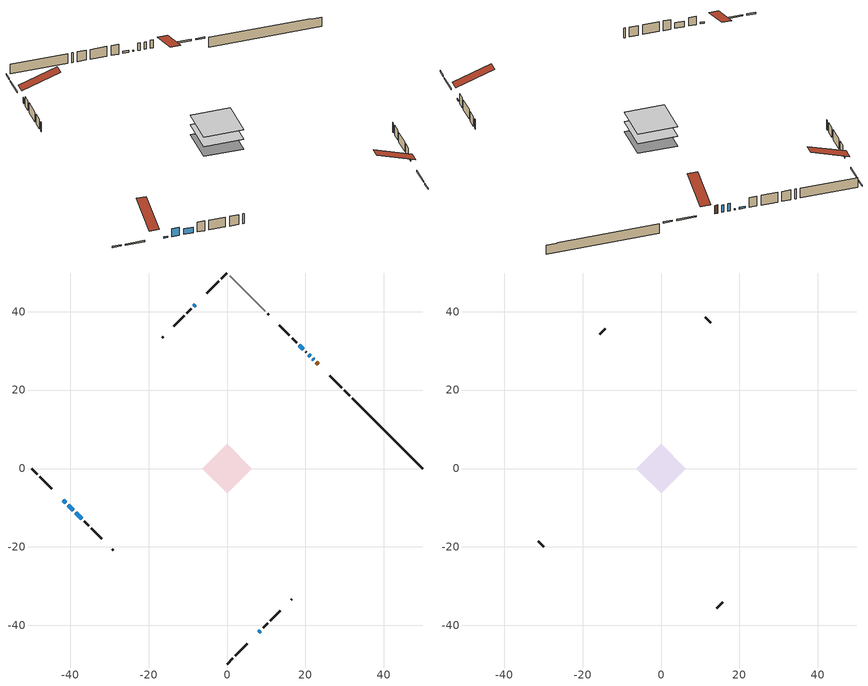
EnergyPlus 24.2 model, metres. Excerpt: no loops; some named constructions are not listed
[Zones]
conditioned space
 floor adiabatic (AdiabaticFloorConstruction): -6.31,0 0,6.31 6.31,0 0,-6.31 z0.97
 floor foundation (Slab1 construction): -6.31,0 0,6.31 6.31,0 0,-6.31 z-1.48
 wall outside (RimJoist1 construction): 0,-49.85 1.42,-48.43 / -49.85,0 -48.43,-1.42 / 0,49.85 -1.42,48.43 / 31.34,18.51 29.92,19.93 z0.97:1.27
 wall outside (RimJoist2 construction): 2.08,-47.77 5.17,-44.68 / -47.77,-2.08 -44.68,-5.17 / -2.08,47.77 -5.17,44.68 / 29.26,20.59 26.17,23.68 z0.97:1.27
 wall outside (AdiabaticWallConstruction 1): 23.24,26.61 22.78,27.08 z0.97:3
 wall outside (AdiabaticWallConstruction): 22.12,27.73 21.83,28.02 / 21.17,28.68 20.8,29.06 z0.97:2.8; -41.75,-8.1 -41.12,-8.74 / 8.1,-41.75 8.53,-41.32 z0.97:1.31; 20.14,29.71 20.04,29.81 z0.96:1.21; 19.39,30.46 18.42,31.43 z0.97:1.44; -40.46,-9.39 -39.23,-10.62 z0.97:3; -8.1,41.75 -8.44,41.41 z0.97:2.34; -38.57,-11.28 -37.06,-12.79 z0.97:2.39
 wall outside (Wall1 construction): 9.18,-40.67 10.35,-39.5 / -36.41,-13.44 -35.24,-14.61 / -9.09,40.76 -10.26,39.59 / 17.76,32.09 16.59,33.26 z0.97:3.41
 wall outside (Wall2 construction): 11.01,-38.84 13.62,-36.23 / -34.58,-15.27 -31.97,-17.88 / -10.92,38.93 -13.53,36.32 / 15.94,33.91 13.33,36.53 z0.97:3.41
 wall outside (Wall4 construction): 16.36,-33.49 16.56,-33.29 / -29.23,-20.62 -29.03,-20.82 / -16.27,33.58 -16.47,33.38 / 10.58,39.27 10.38,39.47 z0.97:3.41
 wall foundation (FoundationWall1 construction): 32,17.85,-1.48 32,17.85,0.97 48.07,1.79,0.97 48.07,1.79,0.77 49.85,0,0.77 49.85,0,-1.48
 wall adiabatic (Wall5 construction): 9.73,40.13 0.66,49.19 z0.97:3.41
 window (WindowConstruction 5): 22.12,27.73 21.83,28.02 z0.97:2.8
 window (WindowConstruction 8): -41.75,-8.11 -41.12,-8.73 z0.97:1.31
 window (WindowConstruction 6): 21.17,28.68 20.8,29.05 z0.97:2.8
 window (WindowConstruction): 20.14,29.71 20.05,29.81 z0.97:1.21
 window (WindowConstruction 1): 19.39,30.46 18.42,31.43 z0.97:1.44
 window (WindowConstruction 2): -40.46,-9.39 -39.23,-10.62 z0.97:3
 window (WindowConstruction 3): -8.11,41.75 -8.44,41.41 z0.97:2.34
 window (WindowConstruction 4): -38.57,-11.28 -37.06,-12.79 z0.97:2.39
 window (WindowConstruction 7): 8.11,-41.75 8.52,-41.33 z0.97:1.31
 door (Door): 23.24,26.61 22.78,27.07 z0.97:3
 ceiling adiabatic (AdiabaticFloorConstruction): 0,-6.31 6.31,0 0,6.31 -6.31,0 z0.97
attic - vented
 floor to conditioned space (Floor1 construction Reversed): -6.31,0 0,6.31 6.31,0 0,-6.31 z3.41
 wall outside (Wall3 construction): 14.28,-35.58 15.7,-34.15 / -31.31,-18.54 -29.89,-19.97 / -14.19,35.66 -15.62,34.24 / 12.67,37.18 11.24,38.61 z0.97:3.41
 roof outside (Roof1 construction): 7.45,-42.4,3.41 1.3,-36.26,6.31 -0.32,-37.88,6.31 5.83,-44.02,3.41; -42.4,-7.45,3.41 -36.26,-1.3,6.31 -37.88,0.32,6.31 -44.02,-5.83,3.41; -7.45,42.4,3.41 -1.3,36.26,6.31 0.32,37.88,6.31 -5.83,44.02,3.41; 23.89,25.96,3.41 17.75,19.81,6.31 19.37,18.19,6.31 25.51,24.34,3.41
[Material] Roughness=Rough; Thermal Absorptance=0.9
Name | Thickness {m} | Conductivity {W/m-K} | Density {kg/m3} | Specific Heat {J/kg-K} | Solar Absorptance | Visible Absorptance
ceiling loosefill ins | 0.169333 | 0.0480833 | 16.02 | 1046.75 | 0.7 | 0.7
ceiling stud and cavity | 0.1397 | 0.0892432 | 65.682 | 1177.47 | 0.7 | 0.7
gypsum board | 0.0127 | 0.160291 | 801 | 837.4 | 0.6 | 0.6
[Construction]
Floor1 construction: ceiling loosefill ins, ceiling stud and cavity, gypsum board
[Schedule:Day:Interval]
interior lighting schedule day: No, 01:00, 0.108182, 04:00, 0.0901515, 05:00, 0.0991667, 06:00, 0.162273, 07:00, 0.270455, 08:00, 0.342576, 10:00, 0.369621, 11:00, 0.351591, 12:00, 0.333561, 13:00, 0.324545, 14:00, 0.31553, 15:00, 0.333561, 16:00, 0.369621, 17:00, 0.450758, 18:00, 0.585985, 19:00, 0.775303, 20:00, 0.955606, 21:00, 0.991667, 22:00, 0.712197, 23:00, 0.360606, 24:00, 0.162273
interior lighting schedule day 1: No, 01:00, 0.100909, 04:00, 0.0840909, 05:00, 0.0925, 06:00, 0.151364, 07:00, 0.252273, 08:00, 0.319545, 10:00, 0.344773, 11:00, 0.327955, 12:00, 0.311136, 13:00, 0.302727, 14:00, 0.294318, 15:00, 0.311136, 16:00, 0.344773, 17:00, 0.420455, 18:00, 0.546591, 19:00, 0.723182, 20:00, 0.891364, 21:00, 0.925, 22:00, 0.664318, 23:00, 0.336364, 24:00, 0.151364
interior lighting schedule day 2: No, 01:00, 0.0927273, 04:00, 0.0772727, 05:00, 0.085, 06:00, 0.139091, 07:00, 0.231818, 08:00, 0.293636, 10:00, 0.316818, 11:00, 0.301364, 12:00, 0.285909, 13:00, 0.278182, 14:00, 0.270455, 15:00, 0.285909, 16:00, 0.316818, 17:00, 0.386364, 18:00, 0.502273, 19:00, 0.664545, 20:00, 0.819091, 21:00, 0.85, 22:00, 0.610455, 23:00, 0.309091, 24:00, 0.139091
interior lighting schedule day 3: No, 01:00, 0.0845455, 04:00, 0.0704545, 05:00, 0.0775, 06:00, 0.126818, 07:00, 0.211364, 08:00, 0.267727, 10:00, 0.288864, 11:00, 0.274773, 12:00, 0.260682, 13:00, 0.253636, 14:00, 0.246591, 15:00, 0.260682, 16:00, 0.288864, 17:00, 0.352273, 18:00, 0.457955, 19:00, 0.605909, 20:00, 0.746818, 21:00, 0.775, 22:00, 0.556591, 23:00, 0.281818, 24:00, 0.126818
interior lighting schedule day 4: No, 01:00, 0.0763636, 04:00, 0.0636364, 05:00, 0.07, 06:00, 0.114545, 07:00, 0.190909, 08:00, 0.241818, 10:00, 0.260909, 11:00, 0.248182, 12:00, 0.235455, 13:00, 0.229091, 14:00, 0.222727, 15:00, 0.235455, 16:00, 0.260909, 17:00, 0.318182, 18:00, 0.413636, 19:00, 0.547273, 20:00, 0.674545, 21:00, 0.7, 22:00, 0.502727, 23:00, 0.254545, 24:00, 0.114545
interior lighting schedule day 5: No, 01:00, 0.0727273, 04:00, 0.0606061, 05:00, 0.0666667, 06:00, 0.109091, 07:00, 0.181818, 08:00, 0.230303, 10:00, 0.248485, 11:00, 0.236364, 12:00, 0.224242, 13:00, 0.218182, 14:00, 0.212121, 15:00, 0.224242, 16:00, 0.248485, 17:00, 0.30303, 18:00, 0.393939, 19:00, 0.521212, 20:00, 0.642424, 21:00, 0.666667, 22:00, 0.478788, 23:00, 0.242424, 24:00, 0.109091
interior lighting schedule day 6: No, 01:00, 0.0745455, 04:00, 0.0621212, 05:00, 0.0683333, 06:00, 0.111818, 07:00, 0.186364, 08:00, 0.236061, 10:00, 0.254697, 11:00, 0.242273, 12:00, 0.229848, 13:00, 0.223636, 14:00, 0.217424, 15:00, 0.229848, 16:00, 0.254697, 17:00, 0.310606, 18:00, 0.403788, 19:00, 0.534242, 20:00, 0.658485, 21:00, 0.683333, 22:00, 0.490758, 23:00, 0.248485, 24:00, 0.111818
interior lighting schedule day 7: No, 01:00, 0.08, 04:00, 0.0666667, 05:00, 0.0733333, 06:00, 0.12, 07:00, 0.2, 08:00, 0.253333, 10:00, 0.273333, 11:00, 0.26, 12:00, 0.246667, 13:00, 0.24, 14:00, 0.233333, 15:00, 0.246667, 16:00, 0.273333, 17:00, 0.333333, 18:00, 0.433333, 19:00, 0.573333, 20:00, 0.706667, 21:00, 0.733333, 22:00, 0.526667, 23:00, 0.266667, 24:00, 0.12
interior lighting schedule day 8: No, 01:00, 0.0890909, 04:00, 0.0742424, 05:00, 0.0816667, 06:00, 0.133636, 07:00, 0.222727, 08:00, 0.282121, 10:00, 0.304394, 11:00, 0.289545, 12:00, 0.274697, 13:00, 0.267273, 14:00, 0.259848, 15:00, 0.274697, 16:00, 0.304394, 17:00, 0.371212, 18:00, 0.482576, 19:00, 0.638485, 20:00, 0.78697, 21:00, 0.816667, 22:00, 0.586515, 23:00, 0.29697, 24:00, 0.133636
interior lighting schedule day 9: No, 01:00, 0.0972727, 04:00, 0.0810606, 05:00, 0.0891667, 06:00, 0.145909, 07:00, 0.243182, 08:00, 0.30803, 10:00, 0.332348, 11:00, 0.316136, 12:00, 0.299924, 13:00, 0.291818, 14:00, 0.283712, 15:00, 0.299924, 16:00, 0.332348, 17:00, 0.405303, 18:00, 0.526894, 19:00, 0.697121, 20:00, 0.859242, 21:00, 0.891667, 22:00, 0.640379, 23:00, 0.324242, 24:00, 0.145909
interior lighting schedule day 10: No, 01:00, 0.105455, 04:00, 0.0878788, 05:00, 0.0966667, 06:00, 0.158182, 07:00, 0.263636, 08:00, 0.333939, 10:00, 0.360303, 11:00, 0.342727, 12:00, 0.325152, 13:00, 0.316364, 14:00, 0.307576, 15:00, 0.325152, 16:00, 0.360303, 17:00, 0.439394, 18:00, 0.571212, 19:00, 0.755758, 20:00, 0.931515, 21:00, 0.966667, 22:00, 0.694242, 23:00, 0.351515, 24:00, 0.158182
interior lighting schedule day 11: No, 01:00, 0.109091, 04:00, 0.0909091, 05:00, 0.1, 06:00, 0.163636, 07:00, 0.272727, 08:00, 0.345455, 10:00, 0.372727, 11:00, 0.354545, 12:00, 0.336364, 13:00, 0.327273, 14:00, 0.318182, 15:00, 0.336364, 16:00, 0.372727, 17:00, 0.454545, 18:00, 0.590909, 19:00, 0.781818, 20:00, 0.963636, 21:00, 1, 22:00, 0.718182, 23:00, 0.363636, 24:00, 0.163636
interior lighting schedule default day; occupants schedule default day; clothes dryer schedule default day; cooking range schedule default day; mech vent range fan 0 schedule default day; misc plug loads schedule default day; general water use schedule default day; heating setpoint default day; cooling setpoint default day; clothes dryer exhaust 0 schedule default day; cooling season schedule day; cooling season schedule day 2; cooling season schedule default day; exterior lighting schedule default day; natural vent schedule default day: No, 24:00, 0
occupants schedule day: No, 05:00, 0.426829, 06:00, 0.719512, 07:00, 1, 08:00, 0.670732, 09:00, 0.329268, 14:00, 0.170732, 15:00, 0.231707, 16:00, 0.329268, 17:00, 0.5, 18:00, 0.670732, 19:00, 0.829268, 21:00, 1, 22:00, 0.853659, 23:00, 0.646341, 24:00, 0.426829
clothes dryer schedule day; clothes dryer exhaust 0 schedule day: No, 01:00, 0.123457, 02:00, 0.0740741, 03:00, 0.0493827, 04:00, 0.0246914, 05:00, 0.0493827, 06:00, 0.0740741, 07:00, 0.197531, 08:00, 0.395062, 09:00, 0.592593, 10:00, 0.839506, 11:00, 0.962963, 12:00, 1, 13:00, 0.91358, 14:00, 0.82716, 15:00, 0.716049, 16:00, 0.753086, 17:00, 0.679012, 18:00, 0.666667, 20:00, 0.62963, 21:00, 0.641975, 22:00, 0.666667, 23:00, 0.54321, 24:00, 0.296296
cooking range schedule day: No, 05:00, 0.0597015, 06:00, 0.11194, 07:00, 0.171642, 08:00, 0.291045, 11:00, 0.343284, 12:00, 0.402985, 13:00, 0.462687, 14:00, 0.343284, 15:00, 0.291045, 16:00, 0.402985, 17:00, 0.567164, 18:00, 1, 19:00, 0.850746, 20:00, 0.432836, 21:00, 0.291045, 22:00, 0.231343, 23:00, 0.171642, 24:00, 0.11194
mech vent range fan 0 schedule day: No, 18:00, 0, 19:00, 1, 20:00, 0.2, 24:00, 0
misc plug loads schedule day: No, 06:00, 0.705882, 07:00, 0.745098, 08:00, 0.803922, 15:00, 0.823529, 16:00, 0.862745, 17:00, 0.921569, 18:00, 0.980392, 19:00, 1, 20:00, 0.980392, 21:00, 0.941176, 22:00, 0.862745, 23:00, 0.784314, 24:00, 0.72549
general water use schedule day: No, 01:00, 0.315068, 03:00, 0.287671, 04:00, 0.342466, 05:00, 0.369863, 06:00, 0.520548, 07:00, 0.60274, 08:00, 0.534247, 10:00, 0.506849, 11:00, 0.465753, 14:00, 0.479452, 15:00, 0.534247, 16:00, 0.589041, 17:00, 0.69863, 18:00, 0.876712, 19:00, 0.890411, 20:00, 0.986301, 21:00, 1, 22:00, 0.863014, 23:00, 0.616438, 24:00, 0.465753
heating setpoint day: No, 07:00, 18, 23:00, 21, 24:00, 18
cooling setpoint day: No, 24:00, 25
cooling season schedule day 1: No, 24:00, 1
exterior lighting schedule day: No, 01:00, 0.566667, 03:00, 0.524167, 05:00, 0.495833, 06:00, 0.5525, 07:00, 0.623333, 08:00, 0.580833, 09:00, 0.439167, 10:00, 0.354167, 12:00, 0.34, 13:00, 0.354167, 14:00, 0.396667, 15:00, 0.425, 16:00, 0.495833, 17:00, 0.623333, 18:00, 0.793333, 19:00, 0.906667, 20:00, 0.963333, 21:00, 0.991667, 22:00, 0.920833, 23:00, 0.793333, 24:00, 0.665833
exterior lighting schedule day 1: No, 01:00, 0.528571, 03:00, 0.488929, 05:00, 0.4625, 06:00, 0.515357, 07:00, 0.581429, 08:00, 0.541786, 09:00, 0.409643, 10:00, 0.330357, 12:00, 0.317143, 13:00, 0.330357, 14:00, 0.37, 15:00, 0.396429, 16:00, 0.4625, 17:00, 0.581429, 18:00, 0.74, 19:00, 0.845714, 20:00, 0.898571, 21:00, 0.925, 22:00, 0.858929, 23:00, 0.74, 24:00, 0.621071
exterior lighting schedule day 10: No, 01:00, 0.552381, 03:00, 0.510952, 05:00, 0.483333, 06:00, 0.538571, 07:00, 0.607619, 08:00, 0.56619, 09:00, 0.428095, 10:00, 0.345238, 12:00, 0.331429, 13:00, 0.345238, 14:00, 0.386667, 15:00, 0.414286, 16:00, 0.483333, 17:00, 0.607619, 18:00, 0.773333, 19:00, 0.88381, 20:00, 0.939048, 21:00, 0.966667, 22:00, 0.897619, 23:00, 0.773333, 24:00, 0.649048
exterior lighting schedule day 11: No, 01:00, 0.571429, 03:00, 0.528571, 05:00, 0.5, 06:00, 0.557143, 07:00, 0.628571, 08:00, 0.585714, 09:00, 0.442857, 10:00, 0.357143, 12:00, 0.342857, 13:00, 0.357143, 14:00, 0.4, 15:00, 0.428571, 16:00, 0.5, 17:00, 0.628571, 18:00, 0.8, 19:00, 0.914286, 20:00, 0.971429, 21:00, 1, 22:00, 0.928571, 23:00, 0.8, 24:00, 0.671429
exterior lighting schedule day 2: No, 01:00, 0.485714, 03:00, 0.449286, 05:00, 0.425, 06:00, 0.473571, 07:00, 0.534286, 08:00, 0.497857, 09:00, 0.376429, 10:00, 0.303571, 12:00, 0.291429, 13:00, 0.303571, 14:00, 0.34, 15:00, 0.364286, 16:00, 0.425, 17:00, 0.534286, 18:00, 0.68, 19:00, 0.777143, 20:00, 0.825714, 21:00, 0.85, 22:00, 0.789286, 23:00, 0.68, 24:00, 0.570714
exterior lighting schedule day 3: No, 01:00, 0.442857, 03:00, 0.409643, 05:00, 0.3875, 06:00, 0.431786, 07:00, 0.487143, 08:00, 0.453929, 09:00, 0.343214, 10:00, 0.276786, 12:00, 0.265714, 13:00, 0.276786, 14:00, 0.31, 15:00, 0.332143, 16:00, 0.3875, 17:00, 0.487143, 18:00, 0.62, 19:00, 0.708571, 20:00, 0.752857, 21:00, 0.775, 22:00, 0.719643, 23:00, 0.62, 24:00, 0.520357
exterior lighting schedule day 4: No, 01:00, 0.4, 03:00, 0.37, 05:00, 0.35, 06:00, 0.39, 07:00, 0.44, 08:00, 0.41, 09:00, 0.31, 10:00, 0.25, 12:00, 0.24, 13:00, 0.25, 14:00, 0.28, 15:00, 0.3, 16:00, 0.35, 17:00, 0.44, 18:00, 0.56, 19:00, 0.64, 20:00, 0.68, 21:00, 0.7, 22:00, 0.65, 23:00, 0.56, 24:00, 0.47
exterior lighting schedule day 5: No, 01:00, 0.380952, 03:00, 0.352381, 05:00, 0.333333, 06:00, 0.371429, 07:00, 0.419048, 08:00, 0.390476, 09:00, 0.295238, 10:00, 0.238095, 12:00, 0.228571, 13:00, 0.238095, 14:00, 0.266667, 15:00, 0.285714, 16:00, 0.333333, 17:00, 0.419048, 18:00, 0.533333, 19:00, 0.609524, 20:00, 0.647619, 21:00, 0.666667, 22:00, 0.619048, 23:00, 0.533333, 24:00, 0.447619
exterior lighting schedule day 6: No, 01:00, 0.390476, 03:00, 0.36119, 05:00, 0.341667, 06:00, 0.380714, 07:00, 0.429524, 08:00, 0.400238, 09:00, 0.302619, 10:00, 0.244048, 12:00, 0.234286, 13:00, 0.244048, 14:00, 0.273333, 15:00, 0.292857, 16:00, 0.341667, 17:00, 0.429524, 18:00, 0.546667, 19:00, 0.624762, 20:00, 0.66381, 21:00, 0.683333, 22:00, 0.634524, 23:00, 0.546667, 24:00, 0.45881
exterior lighting schedule day 7: No, 01:00, 0.419048, 03:00, 0.387619, 05:00, 0.366667, 06:00, 0.408571, 07:00, 0.460952, 08:00, 0.429524, 09:00, 0.324762, 10:00, 0.261905, 12:00, 0.251429, 13:00, 0.261905, 14:00, 0.293333, 15:00, 0.314286, 16:00, 0.366667, 17:00, 0.460952, 18:00, 0.586667, 19:00, 0.670476, 20:00, 0.712381, 21:00, 0.733333, 22:00, 0.680952, 23:00, 0.586667, 24:00, 0.492381
exterior lighting schedule day 8: No, 01:00, 0.466667, 03:00, 0.431667, 05:00, 0.408333, 06:00, 0.455, 07:00, 0.513333, 08:00, 0.478333, 09:00, 0.361667, 10:00, 0.291667, 12:00, 0.28, 13:00, 0.291667, 14:00, 0.326667, 15:00, 0.35, 16:00, 0.408333, 17:00, 0.513333, 18:00, 0.653333, 19:00, 0.746667, 20:00, 0.793333, 21:00, 0.816667, 22:00, 0.758333, 23:00, 0.653333, 24:00, 0.548333
exterior lighting schedule day 9: No, 01:00, 0.509524, 03:00, 0.47131, 05:00, 0.445833, 06:00, 0.496786, 07:00, 0.560476, 08:00, 0.522262, 09:00, 0.394881, 10:00, 0.318452, 12:00, 0.305714, 13:00, 0.318452, 14:00, 0.356667, 15:00, 0.382143, 16:00, 0.445833, 17:00, 0.560476, 18:00, 0.713333, 19:00, 0.815238, 20:00, 0.86619, 21:00, 0.891667, 22:00, 0.827976, 23:00, 0.713333, 24:00, 0.59869
[Schedule:Week:Daily]
heating setpoint Week Rule - Jan1-Dec31: heating setpoint day, heating setpoint day, heating setpoint day, heating setpoint day, heating setpoint day, heating setpoint day, heating setpoint day, heating setpoint default day, heating setpoint default day, heating setpoint default day, heating setpoint default day, heating setpoint default day
cooling season schedule Week Rule - May27-Jun2: cooling season schedule day, cooling season schedule day, cooling season schedule day, cooling season schedule day, cooling season schedule day, cooling season schedule day 1, cooling season schedule day 1, cooling season schedule default day, cooling season schedule default day, cooling season schedule default day, cooling season schedule default day, cooling season schedule default day
cooling season schedule Week Rule - Jun3-Aug25: cooling season schedule day 1, cooling season schedule day 1, cooling season schedule day 1, cooling season schedule day 1, cooling season schedule day 1, cooling season schedule day 1, cooling season schedule day 1, cooling season schedule default day, cooling season schedule default day, cooling season schedule default day, cooling season schedule default day, cooling season schedule default day
cooling season schedule Week Rule - Aug26-Sep1: cooling season schedule day 1, cooling season schedule day 1, cooling season schedule day 1, cooling season schedule day 1, cooling season schedule day 1, cooling season schedule day 1, cooling season schedule day 2, cooling season schedule default day, cooling season schedule default day, cooling season schedule default day, cooling season schedule default day, cooling season schedule default day
cooling season schedule Week Rule - Sep2-Dec31: cooling season schedule day 2, cooling season schedule day 2, cooling season schedule day 2, cooling season schedule day 2, cooling season schedule day 2, cooling season schedule day 2, cooling season schedule day 2, cooling season schedule default day, cooling season schedule default day, cooling season schedule default day, cooling season schedule default day, cooling season schedule default day
exterior lighting schedule Week Rule - Sep30-Oct6: exterior lighting schedule day 8, exterior lighting schedule day 9, exterior lighting schedule day 9, exterior lighting schedule day 9, exterior lighting schedule day 9, exterior lighting schedule day 9, exterior lighting schedule day 9, exterior lighting schedule default day, exterior lighting schedule default day, exterior lighting schedule default day, exterior lighting schedule default day, exterior lighting schedule default day
exterior lighting schedule Week Rule - Oct7-Oct27: exterior lighting schedule day 9, exterior lighting schedule day 9, exterior lighting schedule day 9, exterior lighting schedule day 9, exterior lighting schedule day 9, exterior lighting schedule day 9, exterior lighting schedule day 9, exterior lighting schedule default day, exterior lighting schedule default day, exterior lighting schedule default day, exterior lighting schedule default day, exterior lighting schedule default day
exterior lighting schedule Week Rule - Oct28-Nov3: exterior lighting schedule day 9, exterior lighting schedule day 9, exterior lighting schedule day 9, exterior lighting schedule day 9, exterior lighting schedule day 10, exterior lighting schedule day 10, exterior lighting schedule day 10, exterior lighting schedule default day, exterior lighting schedule default day, exterior lighting schedule default day, exterior lighting schedule default day, exterior lighting schedule default day
exterior lighting schedule Week Rule - Nov4-Nov24: exterior lighting schedule day 10, exterior lighting schedule day 10, exterior lighting schedule day 10, exterior lighting schedule day 10, exterior lighting schedule day 10, exterior lighting schedule day 10, exterior lighting schedule day 10, exterior lighting schedule default day, exterior lighting schedule default day, exterior lighting schedule default day, exterior lighting schedule default day, exterior lighting schedule default day
exterior lighting schedule Week Rule - Nov25-Dec1: exterior lighting schedule day 10, exterior lighting schedule day 10, exterior lighting schedule day 10, exterior lighting schedule day 10, exterior lighting schedule day 10, exterior lighting schedule day 10, exterior lighting schedule day 11, exterior lighting schedule default day, exterior lighting schedule default day, exterior lighting schedule default day, exterior lighting schedule default day, exterior lighting schedule default day
exterior lighting schedule Week Rule - Dec2-Dec31: exterior lighting schedule day 11, exterior lighting schedule day 11, exterior lighting schedule day 11, exterior lighting schedule day 11, exterior lighting schedule day 11, exterior lighting schedule day 11, exterior lighting schedule day 11, exterior lighting schedule default day, exterior lighting schedule default day, exterior lighting schedule default day, exterior lighting schedule default day, exterior lighting schedule default day
natural vent schedule Week Rule - Jan1-Dec31: natural vent schedule default day, natural vent schedule default day, natural vent schedule default day, natural vent schedule default day, natural vent schedule default day, natural vent schedule default day, natural vent schedule default day, natural vent schedule default day, natural vent schedule default day, natural vent schedule default day, natural vent schedule default day, natural vent schedule default day
